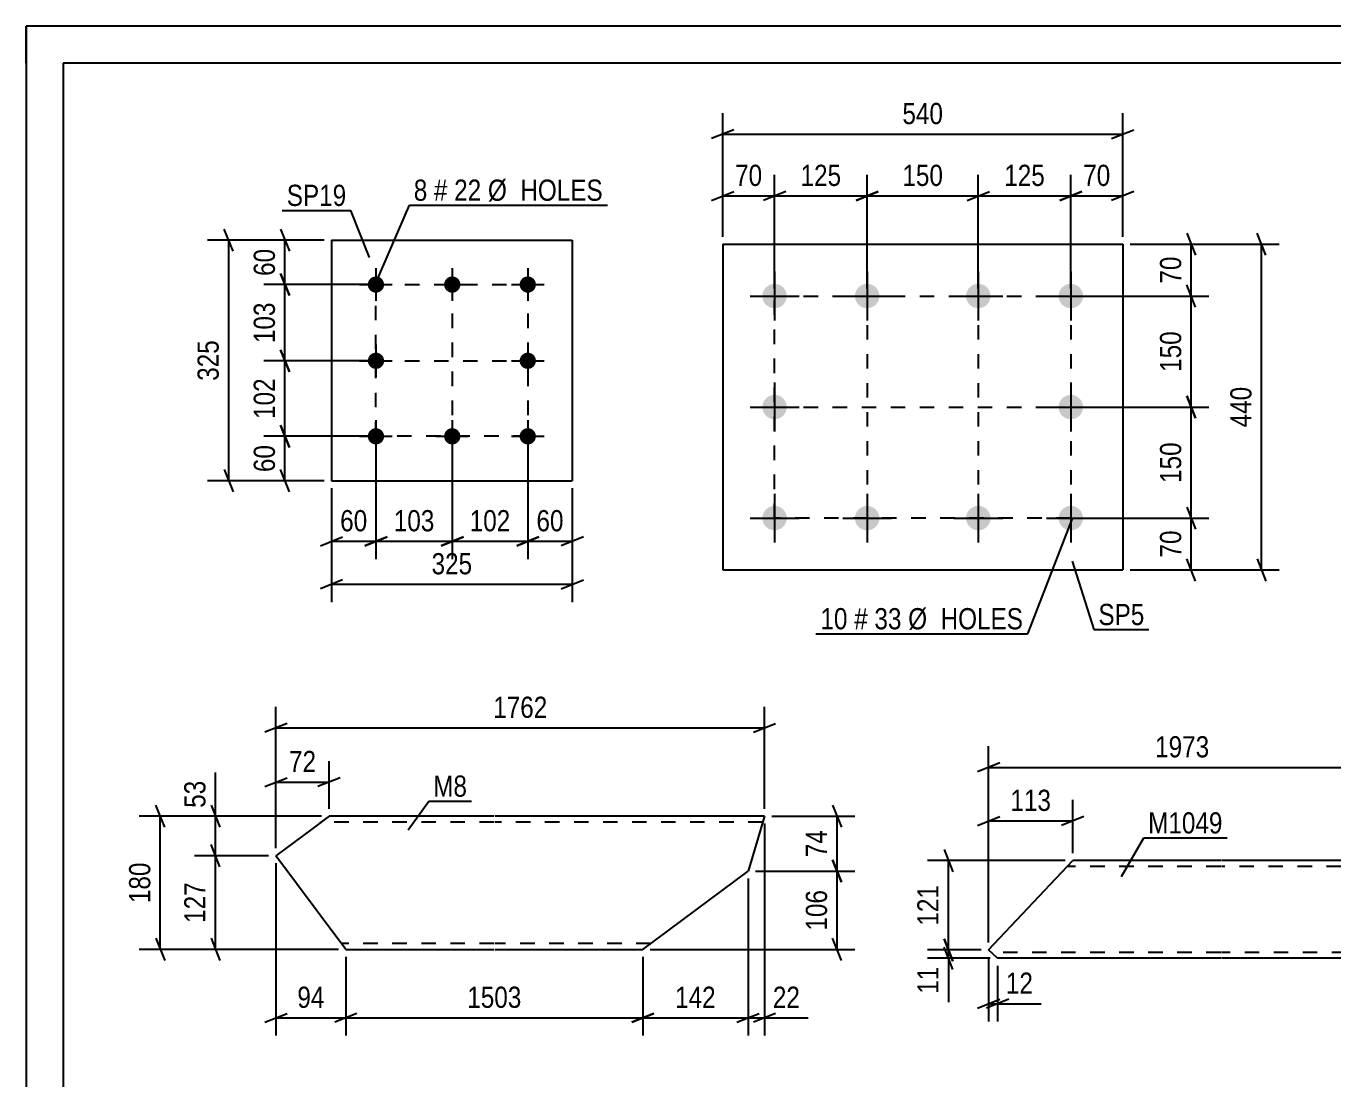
# Model space of a CAD drawing. Header units: millimetres. Extents: x 0 to 12136, y 0 to 297.
# Drawn here: x 0 to 176.4, y 154.8 to 297 of the extents above; entities that cross this region are included whole.
import ezdxf

# ---------------------------------------------------------------- set-up
doc = ezdxf.new("R2010")
doc.units = ezdxf.units.MM
doc.linetypes.add('DXK_LINE_DOT2', pattern=[3.9198, 1.9599, -1.9599])
doc.styles.add('Arial Narrow', font='ARIALN.TTF', dxfattribs={"height": 0.2})

# ---------------------------------------------------------------- blocks, each defined once
blk = doc.blocks.new('Unknown-761550640-1135')
at = {"color": 5, "linetype": 'Continuous'}
for p, q in [((420, 297), (0, 297)), ((0, 297), (0, 0)), ((0, 292), (0, 297)), ((415, 292), (5, 292)), ((5, 292), (5, 5))]:
    blk.add_line(p, q, dxfattribs=at)
blk = doc.blocks.new('Part-761550640-8263 - 8262')
at = {"color": 2, "linetype": 'Continuous'}
for p, q in [((40.9, 190.28), (38.75, 188.68)), ((63.16, 190.28), (40.9, 190.28)), ((99.69, 190.28), (63.26, 190.28)), ((99.69, 190.28), (97.47, 182.86)), ((38.75, 188.68), (33.73, 184.94)), ((41.97, 173.88), (33.73, 184.94)), ((83.26, 172.28), (97.47, 182.86)), ((43.16, 172.28), (41.97, 173.88)), ((43.16, 172.28), (63.16, 172.28)), ((63.26, 172.28), (83.26, 172.28))]:
    blk.add_line(p, q, dxfattribs=at)
at = {"color": 7, "linetype": 'DXK_LINE_DOT2'}
for p, q in [((40.9, 190.28), (39.58, 189.29)), ((63.16, 189.48), (39.83, 189.48)), ((99.45, 189.48), (63.26, 189.48)), ((99.69, 190.28), (99.38, 189.25)), ((43.07, 172.4), (41.97, 173.88)), ((63.16, 173.08), (42.57, 173.08)), ((84.34, 173.08), (63.26, 173.08))]:
    blk.add_line(p, q, dxfattribs=at)
blk = doc.blocks.new('Part-761550640-8233 - 8232')
at = {"color": 2, "linetype": 'Continuous'}
for p, q in [((129.95, 172.21), (141.3, 184.28)), ((161.3, 184.28), (141.3, 184.28)), ((181.4, 184.28), (161.4, 184.28)), ((182.21, 171.08), (181.4, 184.28)), ((131.16, 171.08), (129.95, 172.21)), ((161.3, 171.08), (131.16, 171.08)), ((182.21, 171.08), (161.4, 171.08))]:
    blk.add_line(p, q, dxfattribs=at)
at = {"color": 7, "linetype": 'DXK_LINE_DOT2'}
for p, q in [((161.3, 183.48), (140.55, 183.48)), ((181.45, 183.48), (161.4, 183.48)), ((161.3, 171.88), (130.31, 171.88)), ((182.16, 171.88), (161.4, 171.88)), ((182.16, 171.88), (182.16, 171.94))]:
    blk.add_line(p, q, dxfattribs=at)
blk = doc.blocks.new('Part-761550640-8306 - 8305')
at = {"color": 2, "linetype": 'Continuous'}
for p, q in [((41.23, 268.09), (41.23, 235.59)), ((41.23, 268.09), (73.73, 268.09)), ((73.73, 268.09), (73.73, 235.59)), ((41.23, 235.59), (73.73, 235.59))]:
    blk.add_line(p, q, dxfattribs=at)
blk = doc.blocks.new('Bolt-761550640-8307 - 8305')
at = {"linetype": 'Continuous'}
for points in [[(47.23, 263.19, -1), (47.23, 260.99, -1)], [(57.53, 263.19, -1), (57.53, 260.99, -1)], [(67.73, 263.19, -1), (67.73, 260.99, -1)], [(47.23, 252.89, -1), (47.23, 250.69, -1)], [(67.73, 252.89, -1), (67.73, 250.69, -1)], [(47.23, 242.69, -1), (47.23, 240.49, -1)], [(57.53, 242.69, -1), (57.53, 240.49, -1)], [(67.73, 242.69, -1), (67.73, 240.49, -1)]]:
    blk.add_hatch(color=1, dxfattribs=at).paths.add_polyline_path(points)
at = {"color": 1, "linetype": 'Continuous'}
for p, q in [((47.23, 264.29), (47.23, 259.89)), ((57.53, 264.29), (57.53, 259.89)), ((67.73, 264.29), (67.73, 259.89)), ((45.03, 262.09), (49.43, 262.09)), ((55.33, 262.09), (59.73, 262.09)), ((65.53, 262.09), (69.93, 262.09)), ((47.23, 253.99), (47.23, 249.59)), ((67.73, 253.99), (67.73, 249.59)), ((45.03, 251.79), (49.43, 251.79)), ((65.53, 251.79), (69.93, 251.79)), ((47.23, 243.79), (47.23, 239.39)), ((57.53, 243.79), (57.53, 239.39)), ((67.73, 243.79), (67.73, 239.39)), ((45.03, 241.59), (49.43, 241.59)), ((55.33, 241.59), (59.73, 241.59)), ((65.53, 241.59), (69.93, 241.59))]:
    blk.add_line(p, q, dxfattribs=at)
blk = doc.blocks.new('Part-761550640-8332 - 8331')
at = {"color": 2, "linetype": 'Continuous'}
for p, q in [((94.05, 267.54), (94.05, 223.54)), ((94.05, 267.54), (148.05, 267.54)), ((148.05, 267.54), (148.05, 223.54)), ((94.05, 223.54), (148.05, 223.54))]:
    blk.add_line(p, q, dxfattribs=at)
blk = doc.blocks.new('Bolt-761550640-8333 - 8331')
at = {"linetype": 'Continuous'}
for points in [[(101.05, 262.19, -1), (101.05, 258.89, -1)], [(113.55, 262.19, -1), (113.55, 258.89, -1)], [(128.55, 262.19, -1), (128.55, 258.89, -1)], [(141.05, 262.19, -1), (141.05, 258.89, -1)], [(101.05, 247.19, -1), (101.05, 243.89, -1)], [(141.05, 247.19, -1), (141.05, 243.89, -1)], [(101.05, 232.19, -1), (101.05, 228.89, -1)], [(113.55, 232.19, -1), (113.55, 228.89, -1)], [(128.55, 232.19, -1), (128.55, 228.89, -1)], [(141.05, 232.19, -1), (141.05, 228.89, -1)]]:
    blk.add_hatch(color=1, dxfattribs=at).paths.add_polyline_path(points)
at = {"color": 1, "linetype": 'Continuous'}
for p, q in [((101.05, 263.84), (101.05, 257.24)), ((113.55, 263.84), (113.55, 257.24)), ((128.55, 263.84), (128.55, 257.24)), ((141.05, 263.84), (141.05, 257.24)), ((97.75, 260.54), (104.35, 260.54)), ((110.25, 260.54), (116.85, 260.54)), ((125.25, 260.54), (131.85, 260.54)), ((137.75, 260.54), (144.35, 260.54)), ((101.05, 248.84), (101.05, 242.24)), ((141.05, 248.84), (141.05, 242.24)), ((97.75, 245.54), (104.35, 245.54)), ((137.75, 245.54), (144.35, 245.54)), ((101.05, 233.84), (101.05, 227.24)), ((113.55, 233.84), (113.55, 227.24)), ((128.55, 233.84), (128.55, 227.24)), ((141.05, 233.84), (141.05, 227.24)), ((97.75, 230.54), (104.35, 230.54)), ((110.25, 230.54), (116.85, 230.54)), ((125.25, 230.54), (131.85, 230.54)), ((137.75, 230.54), (144.35, 230.54))]:
    blk.add_line(p, q, dxfattribs=at)
blk = doc.blocks.new('Rectangle-761550640-11954 - 8305')
at = {"color": 1, "linetype": 'DXK_LINE_DOT2'}
blk.add_lwpolyline([(47.23, 262.09), (67.73, 262.09), (67.73, 241.59), (47.23, 241.59), (47.23, 262.09)], close=True, dxfattribs=at)
blk = doc.blocks.new('Rectangle-761550640-11964 - 8331')
at = {"color": 1, "linetype": 'DXK_LINE_DOT2'}
blk.add_lwpolyline([(101.05, 260.54), (141.05, 260.54), (141.05, 230.54), (101.05, 230.54), (101.05, 260.54)], close=True, dxfattribs=at)
blk = doc.blocks.new('Line-761550640-11984 - 8305')
at = {"color": 1, "linetype": 'DXK_LINE_DOT2'}
blk.add_line((57.53, 262.09), (57.53, 241.59), dxfattribs=at)
blk = doc.blocks.new('Line-761550640-11998 - 8331')
at = {"color": 1, "linetype": 'DXK_LINE_DOT2'}
blk.add_line((113.55, 260.54), (113.55, 230.54), dxfattribs=at)
blk = doc.blocks.new('Line-761550640-11991 - 8305')
at = {"color": 1, "linetype": 'DXK_LINE_DOT2'}
blk.add_line((47.23, 251.79), (67.73, 251.79), dxfattribs=at)
blk = doc.blocks.new('Line-761550640-12005 - 8331')
at = {"color": 1, "linetype": 'DXK_LINE_DOT2'}
blk.add_line((128.55, 260.54), (128.55, 230.54), dxfattribs=at)
blk = doc.blocks.new('Line-761550640-12012 - 8331')
at = {"color": 1, "linetype": 'DXK_LINE_DOT2'}
blk.add_line((101.05, 245.54), (141.05, 245.54), dxfattribs=at)
blk = doc.blocks.new('StraightDimension-761550640-8632 - 8262')
at = {"color": 7, "linetype": 'Continuous'}
for p, q in [((108.88, 184.36), (110.08, 181.36)), ((98.47, 182.86), (111.88, 182.86)), ((109.48, 172.28), (109.48, 182.86)), ((110.08, 170.78), (108.88, 173.78)), ((84.26, 172.28), (111.88, 172.28))]:
    blk.add_line(p, q, dxfattribs=at)
at = {"color": 0}
blk.add_wipeout([(108.73, 180.91), (104.53, 180.91), (104.53, 174.23), (108.73, 174.23)], dxfattribs=at)
at = {"color": 3, "style": 'Arial Narrow'}
blk.add_text('106', height=2.863, rotation=90.0002, dxfattribs=at).set_placement((108.13, 174.83))
blk = doc.blocks.new('StraightDimension-761550640-8624 - 8262')
at = {"color": 7, "linetype": 'Continuous'}
for p, q in [((26.16, 183.44), (24.96, 186.44)), ((32.73, 184.94), (22.71, 184.94)), ((25.56, 172.28), (25.56, 184.94)), ((24.96, 173.78), (26.16, 170.78)), ((42.16, 172.28), (22.71, 172.28))]:
    blk.add_line(p, q, dxfattribs=at)
at = {"color": 0}
blk.add_wipeout([(24.81, 181.95), (20.61, 181.95), (20.61, 175.27), (24.81, 175.27)], dxfattribs=at)
at = {"color": 3, "style": 'Arial Narrow'}
blk.add_text('127', height=2.863, rotation=90.0002, dxfattribs=at).set_placement((24.21, 175.87))
blk = doc.blocks.new('StraightDimension-761550640-8619 - 8262')
at = {"color": 7, "linetype": 'Continuous'}
for p, q in [((33.73, 185.94), (33.73, 197.73)), ((40.9, 191.28), (40.9, 197.73)), ((32.23, 194.28), (35.23, 195.48)), ((33.73, 194.88), (40.9, 194.88)), ((42.4, 195.48), (39.4, 194.28))]:
    blk.add_line(p, q, dxfattribs=at)
at = {"color": 0}
blk.add_wipeout([(39.75, 195.63), (39.75, 199.83), (34.89, 199.83), (34.89, 195.63)], dxfattribs=at)
at = {"color": 3, "style": 'Arial Narrow'}
blk.add_text('72', height=2.863, dxfattribs=at).set_placement((35.49, 196.23))
blk = doc.blocks.new('StraightDimension-761550640-8639 - 8262')
at = {"color": 7, "linetype": 'Continuous'}
for p, q in [((33.73, 185.94), (33.73, 205.06)), ((99.69, 191.28), (99.69, 205.06)), ((35.23, 202.81), (32.23, 201.61)), ((33.73, 202.21), (99.69, 202.21)), ((98.19, 201.61), (101.19, 202.81))]:
    blk.add_line(p, q, dxfattribs=at)
at = {"color": 0}
blk.add_wipeout([(70.97, 202.96), (70.97, 207.16), (62.46, 207.16), (62.46, 202.96)], dxfattribs=at)
at = {"color": 3, "style": 'Arial Narrow'}
blk.add_text('1762', height=2.863, dxfattribs=at).set_placement((63.06, 203.56))
blk = doc.blocks.new('StraightDimension-761550640-8631 - 8262')
at = {"color": 7, "linetype": 'Continuous'}
for p, q in [((108.88, 191.78), (110.08, 188.78)), ((100.69, 190.28), (111.88, 190.28)), ((109.48, 182.86), (109.48, 190.28)), ((110.08, 181.36), (108.88, 184.36)), ((98.47, 182.86), (111.88, 182.86))]:
    blk.add_line(p, q, dxfattribs=at)
at = {"color": 0}
blk.add_wipeout([(108.73, 189), (104.53, 189), (104.53, 184.14), (108.73, 184.14)], dxfattribs=at)
at = {"color": 3, "style": 'Arial Narrow'}
blk.add_text('74', height=2.863, rotation=90.0002, dxfattribs=at).set_placement((108.13, 184.74))
blk = doc.blocks.new('StraightDimension-761550640-8623 - 8262')
at = {"color": 7, "linetype": 'Continuous'}
for p, q in [((24.96, 191.78), (26.16, 188.78)), ((39.9, 190.28), (22.71, 190.28)), ((25.56, 184.94), (25.56, 190.28)), ((26.16, 183.44), (24.96, 186.44)), ((32.73, 184.94), (22.71, 184.94))]:
    blk.add_line(p, q, dxfattribs=at)
at = {"color": 0}
blk.add_wipeout([(24.81, 195.66), (20.61, 195.66), (20.61, 190.81), (24.81, 190.81)], dxfattribs=at)
at = {"color": 7, "linetype": 'Continuous'}
blk.add_line((25.56, 190.28), (25.56, 196.19), dxfattribs=at)
blk.add_line((25.56, 190.28), (25.56, 196.19), dxfattribs=at)
at = {"color": 3, "style": 'Arial Narrow'}
blk.add_text('53', height=2.863, rotation=90.0002, dxfattribs=at).set_placement((24.21, 191.41))
blk = doc.blocks.new('StraightDimension-761550640-11707 - 8262')
at = {"color": 7, "linetype": 'Continuous'}
for p, q in [((18.71, 188.78), (17.51, 191.78)), ((39.9, 190.28), (15.26, 190.28)), ((18.11, 172.28), (18.11, 190.28)), ((17.51, 173.78), (18.71, 170.78)), ((42.16, 172.28), (15.26, 172.28))]:
    blk.add_line(p, q, dxfattribs=at)
at = {"color": 0}
blk.add_wipeout([(17.36, 184.62), (13.16, 184.62), (13.16, 177.94), (17.36, 177.94)], dxfattribs=at)
at = {"color": 3, "style": 'Arial Narrow'}
blk.add_text('180', height=2.863, rotation=90.0002, dxfattribs=at).set_placement((16.76, 178.54))
blk = doc.blocks.new('StraightDimension-761550640-12933 - 8262')
at = {"color": 7, "linetype": 'Continuous'}
for p, q in [((99.69, 189.28), (99.69, 160.64)), ((97.47, 181.86), (97.47, 160.64)), ((95.97, 162.44), (98.97, 163.64)), ((97.47, 163.04), (99.69, 163.04)), ((101.19, 163.64), (98.19, 162.44))]:
    blk.add_line(p, q, dxfattribs=at)
at = {"color": 0}
blk.add_wipeout([(105.07, 163.79), (105.07, 167.99), (100.22, 167.99), (100.22, 163.79)], dxfattribs=at)
at = {"color": 7, "linetype": 'Continuous'}
blk.add_line((99.69, 163.04), (105.6, 163.04), dxfattribs=at)
blk.add_line((99.69, 163.04), (105.6, 163.04), dxfattribs=at)
at = {"color": 3, "style": 'Arial Narrow'}
blk.add_text('22', height=2.863, dxfattribs=at).set_placement((100.82, 164.39))
blk = doc.blocks.new('StraightDimension-761550640-12934 - 8262')
at = {"color": 7, "linetype": 'Continuous'}
for p, q in [((97.47, 181.86), (97.47, 160.64)), ((83.26, 171.28), (83.26, 160.64)), ((84.76, 163.64), (81.76, 162.44)), ((83.26, 163.04), (97.47, 163.04)), ((95.97, 162.44), (98.97, 163.64))]:
    blk.add_line(p, q, dxfattribs=at)
at = {"color": 0}
blk.add_wipeout([(93.71, 163.79), (93.71, 167.99), (87.02, 167.99), (87.02, 163.79)], dxfattribs=at)
at = {"color": 3, "style": 'Arial Narrow'}
blk.add_text('142', height=2.863, dxfattribs=at).set_placement((87.62, 164.39))
blk = doc.blocks.new('StraightDimension-761550640-12935 - 8262')
at = {"color": 7, "linetype": 'Continuous'}
for p, q in [((43.16, 171.28), (43.16, 160.64)), ((83.26, 171.28), (83.26, 160.64)), ((44.66, 163.64), (41.66, 162.44)), ((43.16, 163.04), (83.26, 163.04)), ((81.76, 162.44), (84.76, 163.64))]:
    blk.add_line(p, q, dxfattribs=at)
at = {"color": 0}
blk.add_wipeout([(67.47, 163.79), (67.47, 167.99), (58.96, 167.99), (58.96, 163.79)], dxfattribs=at)
at = {"color": 3, "style": 'Arial Narrow'}
blk.add_text('1503', height=2.863, dxfattribs=at).set_placement((59.56, 164.39))
blk = doc.blocks.new('StraightDimension-761550640-12936 - 8262')
at = {"color": 7, "linetype": 'Continuous'}
for p, q in [((33.73, 183.94), (33.73, 160.64)), ((43.16, 171.28), (43.16, 160.64)), ((32.23, 162.44), (35.23, 163.64)), ((33.73, 163.04), (43.16, 163.04)), ((44.66, 163.64), (41.66, 162.44))]:
    blk.add_line(p, q, dxfattribs=at)
at = {"color": 0}
blk.add_wipeout([(40.88, 163.79), (40.88, 167.99), (36.02, 167.99), (36.02, 163.79)], dxfattribs=at)
at = {"color": 3, "style": 'Arial Narrow'}
blk.add_text('94', height=2.863, dxfattribs=at).set_placement((36.62, 164.39))
blk = doc.blocks.new('StraightDimension-761550640-11583 - 8232')
at = {"color": 7, "linetype": 'Continuous'}
for p, q in [((123.93, 173.71), (125.13, 170.71)), ((128.95, 172.21), (121.68, 172.21)), ((125.13, 169.58), (123.93, 172.58)), ((124.53, 171.08), (124.53, 172.21)), ((130.16, 171.08), (121.68, 171.08))]:
    blk.add_line(p, q, dxfattribs=at)
at = {"color": 0}
blk.add_wipeout([(123.78, 170.55), (119.58, 170.55), (119.58, 165.69), (123.78, 165.69)], dxfattribs=at)
at = {"color": 7, "linetype": 'Continuous'}
blk.add_line((124.53, 171.08), (124.53, 165.17), dxfattribs=at)
blk.add_line((124.53, 171.08), (124.53, 165.17), dxfattribs=at)
at = {"color": 3, "style": 'Arial Narrow'}
blk.add_text('11', height=2.863, rotation=90.0002, dxfattribs=at).set_placement((123.18, 166.29))
blk = doc.blocks.new('StraightDimension-761550640-8547 - 8232')
at = {"color": 7, "linetype": 'Continuous'}
for p, q in [((129.95, 173.21), (129.95, 192.49)), ((141.3, 185.28), (141.3, 192.49)), ((128.45, 189.04), (131.45, 190.24)), ((129.95, 189.64), (141.3, 189.64)), ((142.8, 190.24), (139.8, 189.04))]:
    blk.add_line(p, q, dxfattribs=at)
at = {"color": 0}
blk.add_wipeout([(138.97, 190.39), (138.97, 194.59), (132.29, 194.59), (132.29, 190.39)], dxfattribs=at)
at = {"color": 3, "style": 'Arial Narrow'}
blk.add_text('113', height=2.863, dxfattribs=at).set_placement((132.89, 190.99))
blk = doc.blocks.new('StraightDimension-761550640-11582 - 8232')
at = {"color": 7, "linetype": 'Continuous'}
for p, q in [((123.93, 185.78), (125.13, 182.78)), ((140.3, 184.28), (121.68, 184.28)), ((124.53, 172.21), (124.53, 184.28)), ((125.13, 170.71), (123.93, 173.71)), ((128.95, 172.21), (121.68, 172.21))]:
    blk.add_line(p, q, dxfattribs=at)
at = {"color": 0}
blk.add_wipeout([(123.78, 181.58), (119.58, 181.58), (119.58, 174.9), (123.78, 174.9)], dxfattribs=at)
at = {"color": 3, "style": 'Arial Narrow'}
blk.add_text('121', height=2.863, rotation=90.0002, dxfattribs=at).set_placement((123.18, 175.5))
blk = doc.blocks.new('StraightDimension-761550640-8551 - 8232')
at = {"color": 7, "linetype": 'Continuous'}
for p, q in [((129.95, 171.21), (129.95, 162.54)), ((131.16, 170.08), (131.16, 162.54)), ((128.45, 164.34), (131.45, 165.54)), ((132.66, 165.54), (129.66, 164.34)), ((129.95, 164.94), (131.16, 164.94))]:
    blk.add_line(p, q, dxfattribs=at)
at = {"color": 0}
blk.add_wipeout([(136.54, 165.69), (136.54, 169.89), (131.68, 169.89), (131.68, 165.69)], dxfattribs=at)
at = {"color": 7, "linetype": 'Continuous'}
blk.add_line((131.16, 164.94), (137.06, 164.94), dxfattribs=at)
blk.add_line((131.16, 164.94), (137.06, 164.94), dxfattribs=at)
at = {"color": 3, "style": 'Arial Narrow'}
blk.add_text('12', height=2.863, dxfattribs=at).set_placement((132.28, 166.29))
blk = doc.blocks.new('StraightDimension-761550640-8569 - 8232')
at = {"color": 7, "linetype": 'Continuous'}
for p, q in [((129.95, 173.21), (129.95, 199.72)), ((182.21, 172.08), (182.21, 199.72)), ((131.45, 197.47), (128.45, 196.27)), ((129.95, 196.87), (182.21, 196.87)), ((180.71, 196.27), (183.71, 197.47))]:
    blk.add_line(p, q, dxfattribs=at)
at = {"color": 0}
blk.add_wipeout([(160.34, 197.62), (160.34, 201.82), (151.83, 201.82), (151.83, 197.62)], dxfattribs=at)
at = {"color": 3, "style": 'Arial Narrow'}
blk.add_text('1973', height=2.863, dxfattribs=at).set_placement((152.43, 198.22))
blk = doc.blocks.new('StraightDimension-761550640-8773 - 8305')
at = {"color": 7, "linetype": 'Continuous'}
for p, q in [((41.23, 234.59), (41.23, 219.2)), ((73.73, 234.59), (73.73, 219.2)), ((42.73, 222.2), (39.73, 221)), ((41.23, 221.6), (73.73, 221.6)), ((72.23, 221), (75.23, 222.2))]:
    blk.add_line(p, q, dxfattribs=at)
at = {"color": 0}
blk.add_wipeout([(60.82, 222.35), (60.82, 226.55), (54.14, 226.55), (54.14, 222.35)], dxfattribs=at)
at = {"color": 3, "style": 'Arial Narrow'}
blk.add_text('325', height=2.863, dxfattribs=at).set_placement((54.74, 222.95))
blk = doc.blocks.new('StraightDimension-761550640-8737 - 8305')
at = {"color": 7, "linetype": 'Continuous'}
for p, q in [((34.34, 269.59), (35.54, 266.59)), ((40.23, 268.09), (32.09, 268.09)), ((34.94, 262.09), (34.94, 268.09)), ((35.54, 260.59), (34.34, 263.59)), ((46.23, 262.09), (32.09, 262.09))]:
    blk.add_line(p, q, dxfattribs=at)
at = {"color": 0}
blk.add_wipeout([(34.19, 267.51), (29.99, 267.51), (29.99, 262.66), (34.19, 262.66)], dxfattribs=at)
at = {"color": 3, "style": 'Arial Narrow'}
blk.add_text('60', height=2.863, rotation=90.0002, dxfattribs=at).set_placement((33.59, 263.26))
blk = doc.blocks.new('StraightDimension-761550640-8738 - 8305')
at = {"color": 7, "linetype": 'Continuous'}
for p, q in [((34.34, 263.59), (35.54, 260.59)), ((46.23, 262.09), (32.09, 262.09)), ((34.94, 251.79), (34.94, 262.09)), ((35.54, 250.29), (34.34, 253.29)), ((46.23, 251.79), (32.09, 251.79))]:
    blk.add_line(p, q, dxfattribs=at)
at = {"color": 0}
blk.add_wipeout([(34.19, 260.28), (29.99, 260.28), (29.99, 253.59), (34.19, 253.59)], dxfattribs=at)
at = {"color": 3, "style": 'Arial Narrow'}
blk.add_text('103', height=2.863, rotation=90.0002, dxfattribs=at).set_placement((33.59, 254.19))
blk = doc.blocks.new('StraightDimension-761550640-8739 - 8305')
at = {"color": 7, "linetype": 'Continuous'}
for p, q in [((34.34, 253.29), (35.54, 250.29)), ((46.23, 251.79), (32.09, 251.79)), ((34.94, 241.59), (34.94, 251.79)), ((35.54, 240.09), (34.34, 243.09)), ((46.23, 241.59), (32.09, 241.59))]:
    blk.add_line(p, q, dxfattribs=at)
at = {"color": 0}
blk.add_wipeout([(34.19, 250.03), (29.99, 250.03), (29.99, 243.34), (34.19, 243.34)], dxfattribs=at)
at = {"color": 3, "style": 'Arial Narrow'}
blk.add_text('102', height=2.863, rotation=90.0002, dxfattribs=at).set_placement((33.59, 243.94))
blk = doc.blocks.new('StraightDimension-761550640-8740 - 8305')
at = {"color": 7, "linetype": 'Continuous'}
for p, q in [((34.34, 243.09), (35.54, 240.09)), ((46.23, 241.59), (32.09, 241.59)), ((34.94, 235.59), (34.94, 241.59)), ((35.54, 234.09), (34.34, 237.09)), ((40.23, 235.59), (32.09, 235.59))]:
    blk.add_line(p, q, dxfattribs=at)
at = {"color": 0}
blk.add_wipeout([(34.19, 241.01), (29.99, 241.01), (29.99, 236.16), (34.19, 236.16)], dxfattribs=at)
at = {"color": 3, "style": 'Arial Narrow'}
blk.add_text('60', height=2.863, rotation=90.0002, dxfattribs=at).set_placement((33.59, 236.76))
blk = doc.blocks.new('StraightDimension-761550640-8753 - 8305')
at = {"color": 7, "linetype": 'Continuous'}
for p, q in [((27.95, 266.59), (26.75, 269.59)), ((40.23, 268.09), (24.5, 268.09)), ((27.35, 235.59), (27.35, 268.09)), ((26.75, 237.09), (27.95, 234.09)), ((40.23, 235.59), (24.5, 235.59))]:
    blk.add_line(p, q, dxfattribs=at)
at = {"color": 0}
blk.add_wipeout([(26.6, 255.18), (22.4, 255.18), (22.4, 248.49), (26.6, 248.49)], dxfattribs=at)
at = {"color": 3, "style": 'Arial Narrow'}
blk.add_text('325', height=2.863, rotation=90.0002, dxfattribs=at).set_placement((26, 249.09))
blk = doc.blocks.new('StraightDimension-761550640-8757 - 8305')
at = {"color": 7, "linetype": 'Continuous'}
for p, q in [((67.73, 240.59), (67.73, 225.01)), ((73.73, 234.59), (73.73, 225.01)), ((66.23, 226.81), (69.23, 228.01)), ((75.23, 228.01), (72.23, 226.81)), ((67.73, 227.41), (73.73, 227.41))]:
    blk.add_line(p, q, dxfattribs=at)
at = {"color": 0}
blk.add_wipeout([(73.16, 228.16), (73.16, 232.36), (68.3, 232.36), (68.3, 228.16)], dxfattribs=at)
at = {"color": 3, "style": 'Arial Narrow'}
blk.add_text('60', height=2.863, dxfattribs=at).set_placement((68.9, 228.76))
blk = doc.blocks.new('StraightDimension-761550640-8758 - 8305')
at = {"color": 7, "linetype": 'Continuous'}
for p, q in [((57.53, 240.59), (57.53, 225.01)), ((67.73, 240.59), (67.73, 225.01)), ((56.03, 226.81), (59.03, 228.01)), ((69.23, 228.01), (66.23, 226.81)), ((57.53, 227.41), (67.73, 227.41))]:
    blk.add_line(p, q, dxfattribs=at)
at = {"color": 0}
blk.add_wipeout([(65.97, 228.16), (65.97, 232.36), (59.29, 232.36), (59.29, 228.16)], dxfattribs=at)
at = {"color": 3, "style": 'Arial Narrow'}
blk.add_text('102', height=2.863, dxfattribs=at).set_placement((59.89, 228.76))
blk = doc.blocks.new('StraightDimension-761550640-8759 - 8305')
at = {"color": 7, "linetype": 'Continuous'}
for p, q in [((47.23, 240.59), (47.23, 225.01)), ((57.53, 240.59), (57.53, 225.01)), ((45.73, 226.81), (48.73, 228.01)), ((59.03, 228.01), (56.03, 226.81)), ((47.23, 227.41), (57.53, 227.41))]:
    blk.add_line(p, q, dxfattribs=at)
at = {"color": 0}
blk.add_wipeout([(55.72, 228.16), (55.72, 232.36), (49.04, 232.36), (49.04, 228.16)], dxfattribs=at)
at = {"color": 3, "style": 'Arial Narrow'}
blk.add_text('103', height=2.863, dxfattribs=at).set_placement((49.64, 228.76))
blk = doc.blocks.new('StraightDimension-761550640-8760 - 8305')
at = {"color": 7, "linetype": 'Continuous'}
for p, q in [((47.23, 240.59), (47.23, 225.01)), ((41.23, 234.59), (41.23, 225.01)), ((39.73, 226.81), (42.73, 228.01)), ((48.73, 228.01), (45.73, 226.81)), ((41.23, 227.41), (47.23, 227.41))]:
    blk.add_line(p, q, dxfattribs=at)
at = {"color": 0}
blk.add_wipeout([(46.66, 228.16), (46.66, 232.36), (41.8, 232.36), (41.8, 228.16)], dxfattribs=at)
at = {"color": 3, "style": 'Arial Narrow'}
blk.add_text('60', height=2.863, dxfattribs=at).set_placement((42.4, 228.76))
blk = doc.blocks.new('StraightDimension-761550640-8809 - 8331')
at = {"color": 7, "linetype": 'Continuous'}
for p, q in [((156.7, 269.04), (157.9, 266.04)), ((149.05, 267.54), (159.7, 267.54)), ((157.3, 260.54), (157.3, 267.54)), ((157.9, 259.04), (156.7, 262.04)), ((142.05, 260.54), (159.7, 260.54))]:
    blk.add_line(p, q, dxfattribs=at)
at = {"color": 0}
blk.add_wipeout([(156.55, 266.47), (152.35, 266.47), (152.35, 261.62), (156.55, 261.62)], dxfattribs=at)
at = {"color": 3, "style": 'Arial Narrow'}
blk.add_text('70', height=2.863, rotation=90.0002, dxfattribs=at).set_placement((155.95, 262.22))
blk = doc.blocks.new('StraightDimension-761550640-8810 - 8331')
at = {"color": 7, "linetype": 'Continuous'}
for p, q in [((157.9, 259.04), (156.7, 262.04)), ((142.05, 260.54), (159.7, 260.54)), ((157.3, 245.54), (157.3, 260.54)), ((156.7, 247.04), (157.9, 244.04)), ((142.05, 245.54), (159.7, 245.54))]:
    blk.add_line(p, q, dxfattribs=at)
at = {"color": 0}
blk.add_wipeout([(156.55, 256.39), (152.35, 256.39), (152.35, 249.7), (156.55, 249.7)], dxfattribs=at)
at = {"color": 3, "style": 'Arial Narrow'}
blk.add_text('150', height=2.863, rotation=90.0002, dxfattribs=at).set_placement((155.95, 250.3))
blk = doc.blocks.new('StraightDimension-761550640-8811 - 8331')
at = {"color": 7, "linetype": 'Continuous'}
for p, q in [((157.9, 244.04), (156.7, 247.04)), ((142.05, 245.54), (159.7, 245.54)), ((157.3, 230.54), (157.3, 245.54)), ((156.7, 232.04), (157.9, 229.04)), ((142.05, 230.54), (159.7, 230.54))]:
    blk.add_line(p, q, dxfattribs=at)
at = {"color": 0}
blk.add_wipeout([(156.55, 241.39), (152.35, 241.39), (152.35, 234.7), (156.55, 234.7)], dxfattribs=at)
at = {"color": 3, "style": 'Arial Narrow'}
blk.add_text('150', height=2.863, rotation=90.0002, dxfattribs=at).set_placement((155.95, 235.3))
blk = doc.blocks.new('StraightDimension-761550640-8812 - 8331')
at = {"color": 7, "linetype": 'Continuous'}
for p, q in [((156.7, 232.04), (157.9, 229.04)), ((142.05, 230.54), (159.7, 230.54)), ((157.3, 223.54), (157.3, 230.54)), ((157.9, 222.04), (156.7, 225.04)), ((149.05, 223.54), (159.7, 223.54))]:
    blk.add_line(p, q, dxfattribs=at)
at = {"color": 0}
blk.add_wipeout([(156.55, 229.47), (152.35, 229.47), (152.35, 224.62), (156.55, 224.62)], dxfattribs=at)
at = {"color": 3, "style": 'Arial Narrow'}
blk.add_text('70', height=2.863, rotation=90.0002, dxfattribs=at).set_placement((155.95, 225.22))
blk = doc.blocks.new('StraightDimension-761550640-8825 - 8331')
at = {"color": 7, "linetype": 'Continuous'}
for p, q in [((167.39, 266.04), (166.19, 269.04)), ((149.05, 267.54), (169.19, 267.54)), ((166.79, 223.54), (166.79, 267.54)), ((166.19, 225.04), (167.39, 222.04)), ((149.05, 223.54), (169.19, 223.54))]:
    blk.add_line(p, q, dxfattribs=at)
at = {"color": 0}
blk.add_wipeout([(166.04, 248.89), (161.84, 248.89), (161.84, 242.2), (166.04, 242.2)], dxfattribs=at)
at = {"color": 3, "style": 'Arial Narrow'}
blk.add_text('440', height=2.863, rotation=90.0002, dxfattribs=at).set_placement((165.44, 242.8))
blk = doc.blocks.new('StraightDimension-761550640-8829 - 8331')
at = {"color": 7, "linetype": 'Continuous'}
for p, q in [((141.05, 261.54), (141.05, 276.91)), ((148.05, 268.54), (148.05, 276.91)), ((139.55, 273.46), (142.55, 274.66)), ((141.05, 274.06), (148.05, 274.06)), ((149.55, 274.66), (146.55, 273.46))]:
    blk.add_line(p, q, dxfattribs=at)
at = {"color": 0}
blk.add_wipeout([(146.98, 274.81), (146.98, 279.01), (142.12, 279.01), (142.12, 274.81)], dxfattribs=at)
at = {"color": 3, "style": 'Arial Narrow'}
blk.add_text('70', height=2.863, dxfattribs=at).set_placement((142.72, 275.41))
blk = doc.blocks.new('StraightDimension-761550640-8830 - 8331')
at = {"color": 7, "linetype": 'Continuous'}
for p, q in [((128.55, 261.54), (128.55, 276.91)), ((141.05, 261.54), (141.05, 276.91)), ((127.05, 273.46), (130.05, 274.66)), ((128.55, 274.06), (141.05, 274.06)), ((142.55, 274.66), (139.55, 273.46))]:
    blk.add_line(p, q, dxfattribs=at)
at = {"color": 0}
blk.add_wipeout([(138.14, 274.81), (138.14, 279.01), (131.46, 279.01), (131.46, 274.81)], dxfattribs=at)
at = {"color": 3, "style": 'Arial Narrow'}
blk.add_text('125', height=2.863, dxfattribs=at).set_placement((132.06, 275.41))
blk = doc.blocks.new('StraightDimension-761550640-8831 - 8331')
at = {"color": 7, "linetype": 'Continuous'}
for p, q in [((113.55, 261.54), (113.55, 276.91)), ((128.55, 261.54), (128.55, 276.91)), ((115.05, 274.66), (112.05, 273.46)), ((113.55, 274.06), (128.55, 274.06)), ((127.05, 273.46), (130.05, 274.66))]:
    blk.add_line(p, q, dxfattribs=at)
at = {"color": 0}
blk.add_wipeout([(124.39, 274.81), (124.39, 279.01), (117.71, 279.01), (117.71, 274.81)], dxfattribs=at)
at = {"color": 3, "style": 'Arial Narrow'}
blk.add_text('150', height=2.863, dxfattribs=at).set_placement((118.31, 275.41))
blk = doc.blocks.new('StraightDimension-761550640-8832 - 8331')
at = {"color": 7, "linetype": 'Continuous'}
for p, q in [((101.05, 261.54), (101.05, 276.91)), ((113.55, 261.54), (113.55, 276.91)), ((102.55, 274.66), (99.55, 273.46)), ((101.05, 274.06), (113.55, 274.06)), ((112.05, 273.46), (115.05, 274.66))]:
    blk.add_line(p, q, dxfattribs=at)
at = {"color": 0}
blk.add_wipeout([(110.64, 274.81), (110.64, 279.01), (103.96, 279.01), (103.96, 274.81)], dxfattribs=at)
at = {"color": 3, "style": 'Arial Narrow'}
blk.add_text('125', height=2.863, dxfattribs=at).set_placement((104.56, 275.41))
blk = doc.blocks.new('StraightDimension-761550640-8833 - 8331')
at = {"color": 7, "linetype": 'Continuous'}
for p, q in [((94.05, 268.54), (94.05, 276.91)), ((101.05, 261.54), (101.05, 276.91)), ((92.55, 273.46), (95.55, 274.66)), ((94.05, 274.06), (101.05, 274.06)), ((102.55, 274.66), (99.55, 273.46))]:
    blk.add_line(p, q, dxfattribs=at)
at = {"color": 0}
blk.add_wipeout([(99.98, 274.81), (99.98, 279.01), (95.12, 279.01), (95.12, 274.81)], dxfattribs=at)
at = {"color": 3, "style": 'Arial Narrow'}
blk.add_text('70', height=2.863, dxfattribs=at).set_placement((95.72, 275.41))
blk = doc.blocks.new('StraightDimension-761550640-8849 - 8331')
at = {"color": 7, "linetype": 'Continuous'}
for p, q in [((94.05, 268.54), (94.05, 285.26)), ((148.05, 268.54), (148.05, 285.26)), ((95.55, 283.01), (92.55, 281.81)), ((94.05, 282.41), (148.05, 282.41)), ((146.55, 281.81), (149.55, 283.01))]:
    blk.add_line(p, q, dxfattribs=at)
at = {"color": 0}
blk.add_wipeout([(124.39, 283.16), (124.39, 287.36), (117.71, 287.36), (117.71, 283.16)], dxfattribs=at)
at = {"color": 3, "style": 'Arial Narrow'}
blk.add_text('540', height=2.863, dxfattribs=at).set_placement((118.31, 283.76))
blk = doc.blocks.new('Mark-761550640-9066 - 8262')
at = {"color": 0}
blk.add_wipeout([(59.53, 192.91), (59.53, 195.91), (54.96, 195.91), (54.96, 192.91)], dxfattribs=at)
blk.add_wipeout([(59.53, 192.91), (59.53, 195.91), (54.96, 195.91), (54.96, 192.91)], dxfattribs=at)
at = {"color": 30, "linetype": 'Continuous'}
for p, q in [((51.58, 188.42), (54.36, 192.31)), ((54.36, 192.31), (60.13, 192.31))]:
    blk.add_line(p, q, dxfattribs=at)
at = {"color": 3, "style": 'Arial Narrow'}
blk.add_text('M8', height=2.863, dxfattribs=at).set_placement((54.96, 192.91))
blk = doc.blocks.new('Mark-761550640-9057 - 8232')
at = {"color": 0}
blk.add_wipeout([(161.55, 187.94), (161.55, 190.94), (151.49, 190.94), (151.49, 187.94)], dxfattribs=at)
blk.add_wipeout([(161.55, 187.94), (161.55, 190.94), (151.49, 190.94), (151.49, 187.94)], dxfattribs=at)
at = {"color": 30, "linetype": 'Continuous'}
for p, q in [((147.91, 182.15), (150.89, 187.34)), ((150.89, 187.34), (162.15, 187.34))]:
    blk.add_line(p, q, dxfattribs=at)
at = {"color": 3, "style": 'Arial Narrow'}
blk.add_text('M1049', height=2.863, dxfattribs=at).set_placement((151.49, 187.94))
blk = doc.blocks.new('Mark-761550640-9081 - 8305')
at = {"color": 0}
blk.add_wipeout([(43.23, 272.71), (43.23, 275.71), (35.19, 275.71), (35.19, 272.71)], dxfattribs=at)
blk.add_wipeout([(43.23, 272.71), (43.23, 275.71), (35.19, 275.71), (35.19, 272.71)], dxfattribs=at)
at = {"color": 30, "linetype": 'Continuous'}
for p in [(34.59, 272.11), (46.35, 265.74)]:
    blk.add_line(p, (43.83, 272.11), dxfattribs=at)
at = {"color": 3, "style": 'Arial Narrow'}
blk.add_text('SP19', height=2.863, dxfattribs=at).set_placement((35.19, 272.71))
blk = doc.blocks.new('Mark-761550640-9084 - 8305')
at = {"color": 0}
for points in [[(54.16, 273.41), (54.16, 276.41), (52.34, 276.41), (52.34, 273.41)], [(56.89, 273.41), (56.89, 276.41), (55.06, 276.41), (55.06, 273.41)], [(61.45, 273.41), (61.45, 276.41), (57.79, 276.41), (57.79, 273.41)], [(77.88, 273.41), (77.88, 276.41), (62.35, 276.41), (62.35, 273.41)]]:
    blk.add_wipeout(points, dxfattribs=at)
for points in [[(54.16, 273.41), (54.16, 276.41), (52.34, 276.41), (52.34, 273.41)], [(56.89, 273.41), (56.89, 276.41), (55.06, 276.41), (55.06, 273.41)], [(61.45, 273.41), (61.45, 276.41), (57.79, 276.41), (57.79, 273.41)], [(77.88, 273.41), (77.88, 276.41), (62.35, 276.41), (62.35, 273.41)]]:
    blk.add_wipeout(points, dxfattribs=at)
at = {"color": 7, "linetype": 'Continuous'}
for p, q in [((47.04, 261.88), (51.74, 272.81)), ((51.74, 272.81), (78.48, 272.81))]:
    blk.add_line(p, q, dxfattribs=at)
at = {"color": 3, "style": 'Arial Narrow'}
for s, height, p in [('8', 2.86, (52.34, 273.41)), ('#', 2.86, (55.06, 273.41)), ('22', 2.863, (57.79, 273.41)), ('Ø  HOLES', 2.863, (62.35, 273.41))]:
    blk.add_text(s, height=height, dxfattribs=at).set_placement(p)
blk = doc.blocks.new('Mark-761550640-9089 - 8331')
at = {"color": 0}
blk.add_wipeout([(150.99, 216.09), (150.99, 219.09), (144.77, 219.09), (144.77, 216.09)], dxfattribs=at)
blk.add_wipeout([(150.99, 216.09), (150.99, 219.09), (144.77, 219.09), (144.77, 216.09)], dxfattribs=at)
at = {"color": 30, "linetype": 'Continuous'}
for p, q in [((141.23, 224.72), (144.17, 215.49)), ((144.17, 215.49), (151.59, 215.49))]:
    blk.add_line(p, q, dxfattribs=at)
at = {"color": 3, "style": 'Arial Narrow'}
blk.add_text('SP5', height=2.863, dxfattribs=at).set_placement((144.77, 216.09))
blk = doc.blocks.new('Mark-761550640-9092 - 8331')
at = {"color": 0}
for points in [[(110.9, 215.52), (110.9, 218.52), (107.24, 218.52), (107.24, 215.52)], [(113.63, 215.52), (113.63, 218.52), (111.8, 218.52), (111.8, 215.52)], [(118.19, 215.52), (118.19, 218.52), (114.53, 218.52), (114.53, 215.52)], [(134.61, 215.52), (134.61, 218.52), (119.09, 218.52), (119.09, 215.52)]]:
    blk.add_wipeout(points, dxfattribs=at)
for points in [[(110.9, 215.52), (110.9, 218.52), (107.24, 218.52), (107.24, 215.52)], [(113.63, 215.52), (113.63, 218.52), (111.8, 218.52), (111.8, 215.52)], [(118.19, 215.52), (118.19, 218.52), (114.53, 218.52), (114.53, 215.52)], [(134.61, 215.52), (134.61, 218.52), (119.09, 218.52), (119.09, 215.52)]]:
    blk.add_wipeout(points, dxfattribs=at)
at = {"color": 7, "linetype": 'Continuous'}
for p in [(141.23, 230.5), (106.64, 214.92)]:
    blk.add_line(p, (135.21, 214.92), dxfattribs=at)
at = {"color": 3, "style": 'Arial Narrow'}
for s, height, p in [('10', 2.863, (107.24, 215.52)), ('#', 2.86, (111.8, 215.52)), ('33', 2.863, (114.53, 215.52)), ('Ø  HOLES', 2.863, (119.09, 215.52))]:
    blk.add_text(s, height=height, dxfattribs=at).set_placement(p)

msp = doc.modelspace()

# ---------------------------------------------------------------- block references
for name in ['Unknown-761550640-1135', 'Part-761550640-8306 - 8305', 'Part-761550640-8332 - 8331', 'Bolt-761550640-8307 - 8305', 'Bolt-761550640-8333 - 8331', 'Rectangle-761550640-11954 - 8305', 'Line-761550640-11984 - 8305', 'Rectangle-761550640-11964 - 8331', 'Line-761550640-11998 - 8331', 'Line-761550640-12005 - 8331', 'Line-761550640-11991 - 8305', 'Line-761550640-12012 - 8331', 'Part-761550640-8263 - 8262', 'Part-761550640-8233 - 8232']:
    msp.add_blockref(name, (0, 0))

# ---------------------------------------------------------------- next in the draw order: block references
for name in ['StraightDimension-761550640-8737 - 8305', 'StraightDimension-761550640-8809 - 8331', 'StraightDimension-761550640-8773 - 8305', 'StraightDimension-761550640-8624 - 8262', 'StraightDimension-761550640-8632 - 8262', 'StraightDimension-761550640-11583 - 8232']:
    msp.add_blockref(name, (0, 0))

# ---------------------------------------------------------------- next in the draw order: block references
for name in ['StraightDimension-761550640-8738 - 8305', 'StraightDimension-761550640-8810 - 8331', 'StraightDimension-761550640-8757 - 8305', 'StraightDimension-761550640-8619 - 8262', 'StraightDimension-761550640-8547 - 8232']:
    msp.add_blockref(name, (0, 0))

# ---------------------------------------------------------------- next in the draw order: block references
for name in ['StraightDimension-761550640-8739 - 8305', 'StraightDimension-761550640-8811 - 8331', 'StraightDimension-761550640-8758 - 8305', 'StraightDimension-761550640-8639 - 8262', 'StraightDimension-761550640-11582 - 8232']:
    msp.add_blockref(name, (0, 0))

# ---------------------------------------------------------------- next in the draw order: block references
for name in ['StraightDimension-761550640-8740 - 8305', 'StraightDimension-761550640-8812 - 8331', 'StraightDimension-761550640-8623 - 8262', 'Mark-761550640-9066 - 8262', 'StraightDimension-761550640-8631 - 8262', 'StraightDimension-761550640-8551 - 8232']:
    msp.add_blockref(name, (0, 0))

# ---------------------------------------------------------------- next in the draw order: block references
for name in ['StraightDimension-761550640-8753 - 8305', 'StraightDimension-761550640-8825 - 8331', 'StraightDimension-761550640-8759 - 8305', 'StraightDimension-761550640-8569 - 8232', 'StraightDimension-761550640-11707 - 8262', 'StraightDimension-761550640-12933 - 8262']:
    msp.add_blockref(name, (0, 0))

# ---------------------------------------------------------------- next in the draw order: block references
for name in ['StraightDimension-761550640-8829 - 8331', 'Mark-761550640-9081 - 8305', 'StraightDimension-761550640-8760 - 8305', 'Mark-761550640-9089 - 8331', 'Mark-761550640-9057 - 8232', 'StraightDimension-761550640-12934 - 8262']:
    msp.add_blockref(name, (0, 0))

# ---------------------------------------------------------------- next in the draw order: block references
for name in ['StraightDimension-761550640-8830 - 8331', 'Mark-761550640-9084 - 8305', 'Mark-761550640-9092 - 8331', 'StraightDimension-761550640-12935 - 8262']:
    msp.add_blockref(name, (0, 0))

# ---------------------------------------------------------------- next in the draw order: block references
for name in ['StraightDimension-761550640-8831 - 8331', 'StraightDimension-761550640-12936 - 8262']:
    msp.add_blockref(name, (0, 0))

# ---------------------------------------------------------------- next in the draw order: block references
msp.add_blockref('StraightDimension-761550640-8832 - 8331', (0, 0))

# ---------------------------------------------------------------- next in the draw order: block references
msp.add_blockref('StraightDimension-761550640-8833 - 8331', (0, 0))

# ---------------------------------------------------------------- next in the draw order: block references
msp.add_blockref('StraightDimension-761550640-8849 - 8331', (0, 0))

doc.saveas('drawing.dxf')
